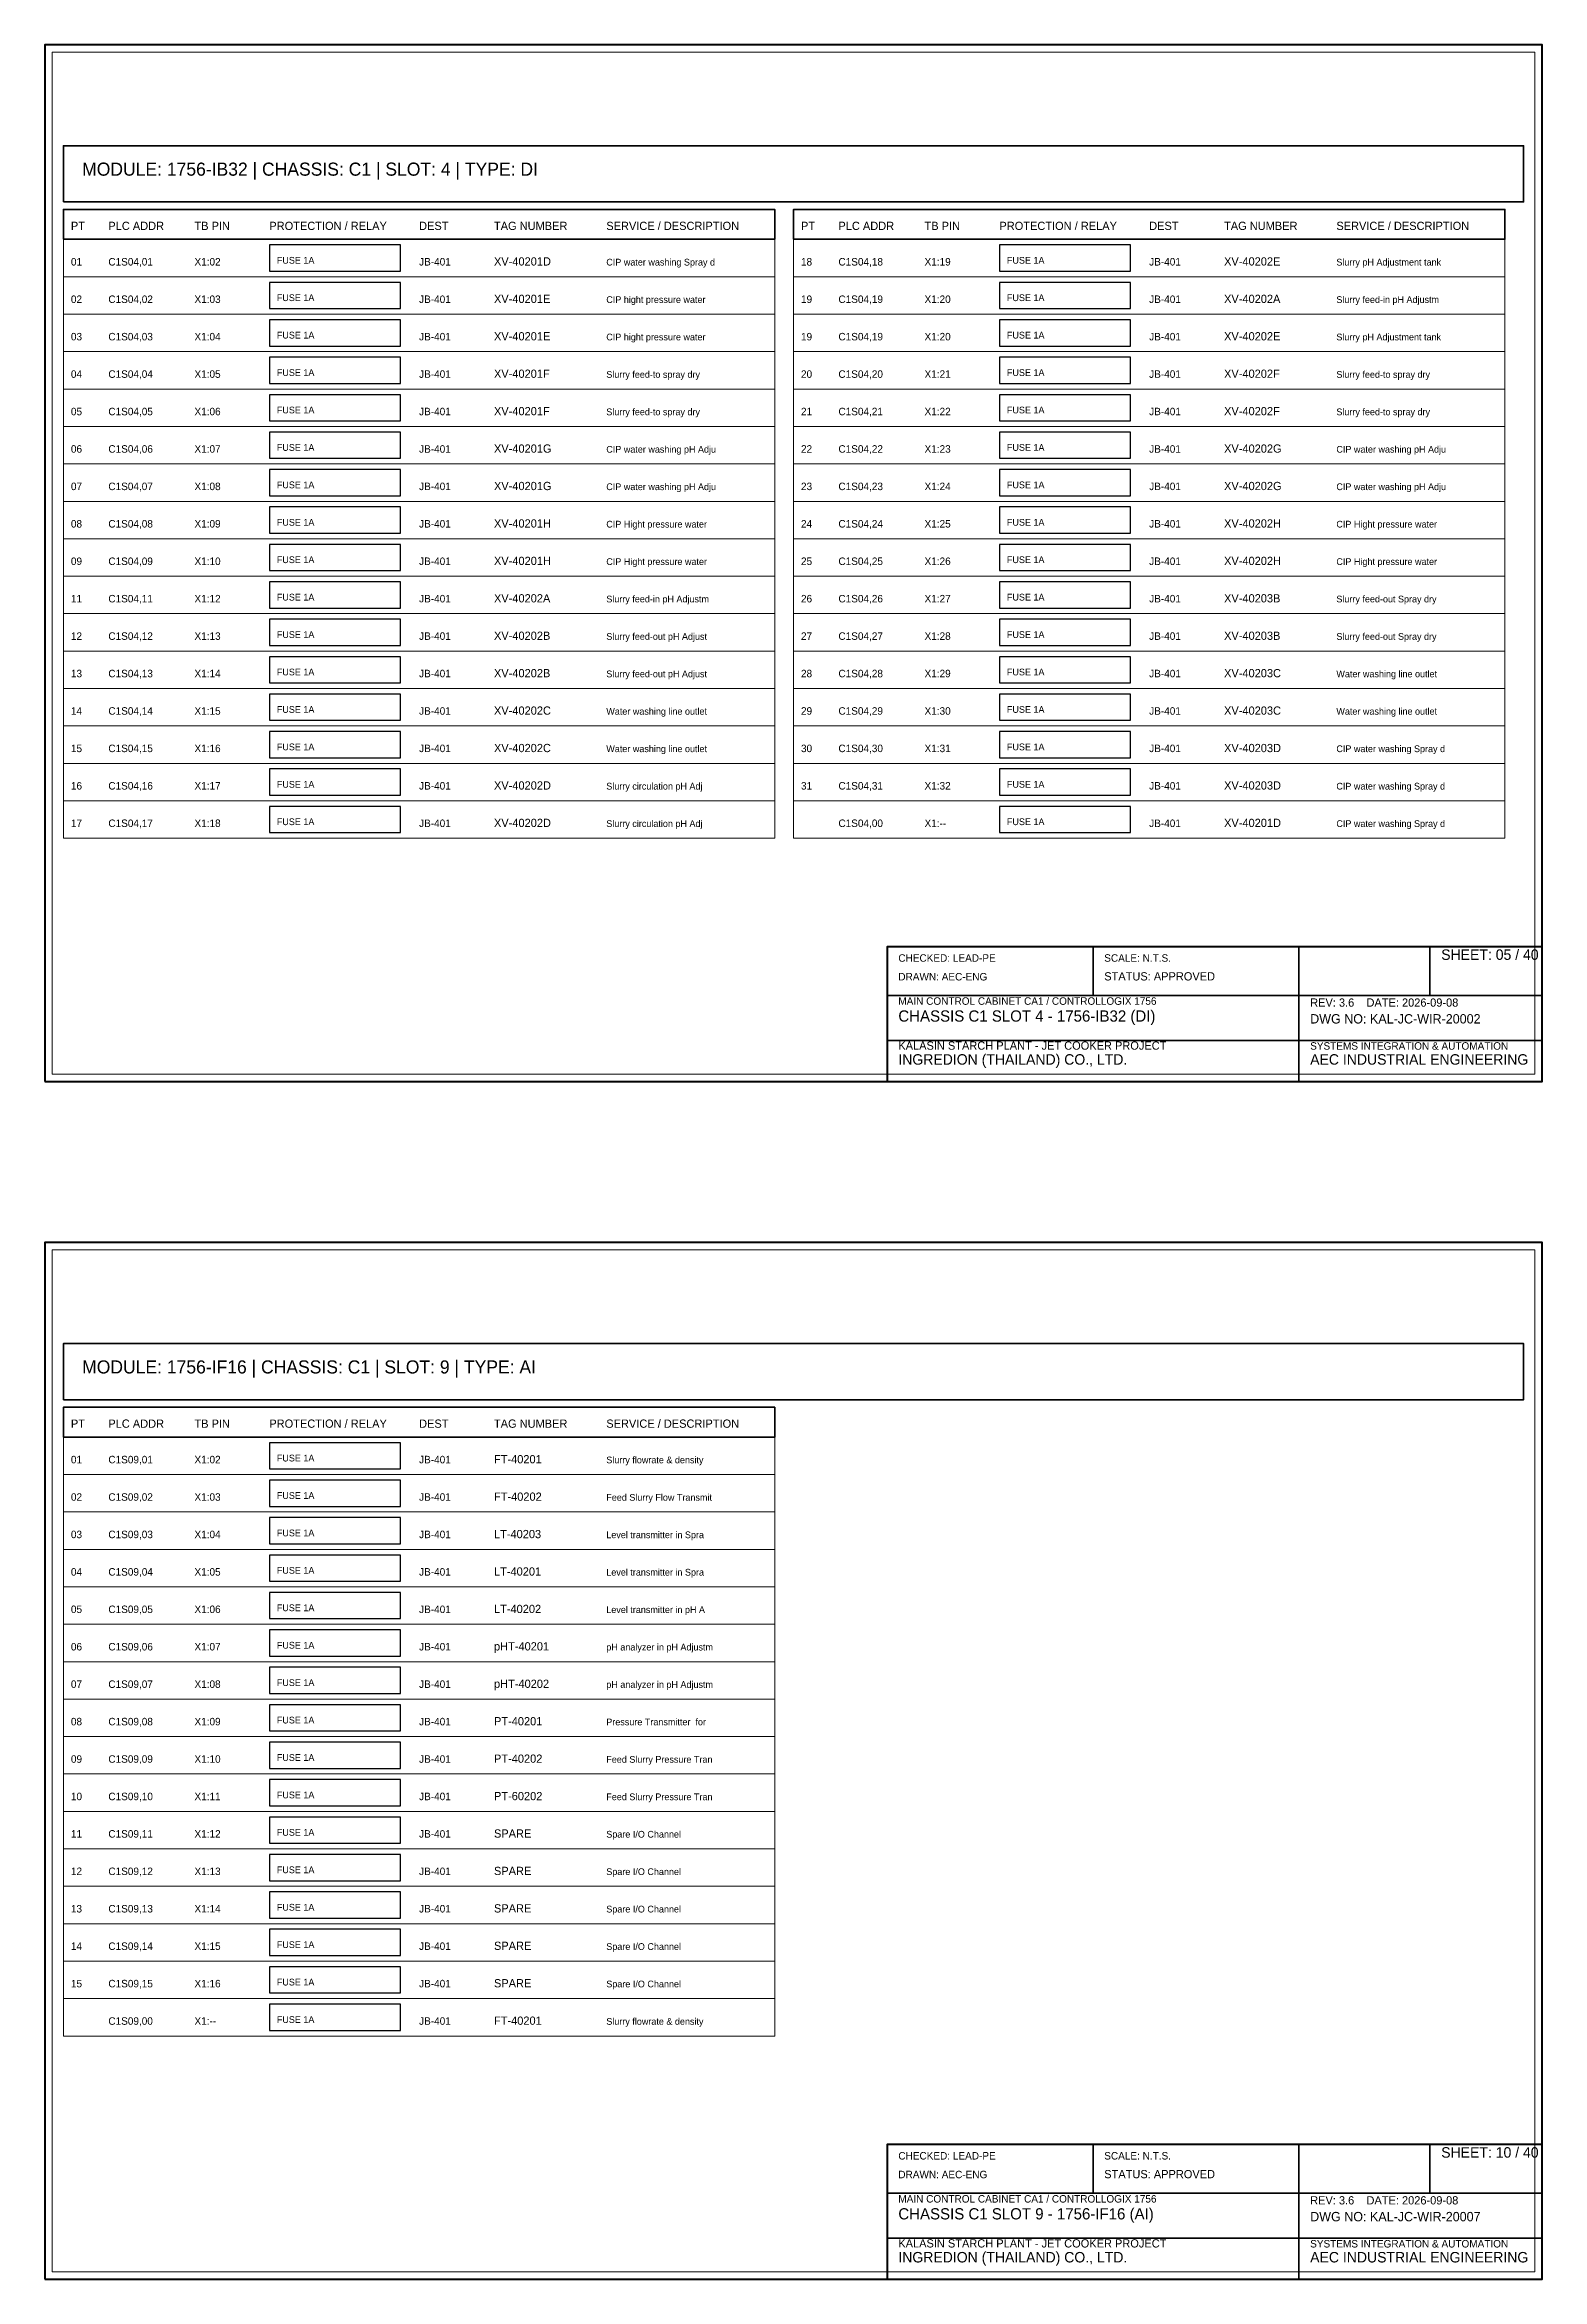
# Model space of a CAD drawing. Header units: millimetres. Extents: x 0 to 2200, y -2240 to 277.
# Drawn here: x 1800 to 2200, y -320 to 277 of the extents above; entities that cross this region are included whole.
import ezdxf

# ---------------------------------------------------------------- set-up
doc = ezdxf.new("R2010")
doc.units = ezdxf.units.MM
for name, color, linetype, lineweight in [('0_BORDER', 7, 'Continuous', 70), ('0_TITLE_BLOCK', 4, 'Continuous', 35), ('IE-CABLE', 6, 'Continuous', 25), ('IE-EQUIP', 2, 'Continuous', 35), ('IE-WIRE', 1, 'Continuous', 25), ('NOTATIONS', 8, 'Continuous', 18), ('TER', 3, 'Continuous', 35), ('TEXTS', 7, 'Continuous', 25)]:
    doc.layers.add(name, color=color, linetype=linetype, lineweight=lineweight)

msp = doc.modelspace()

# ---------------------------------------------------------------- linework, layer by layer
at = {"layer": '0_BORDER'}
for points in [[(1800, 0), (2200, 0), (2200, 277), (1800, 277)], [(2025, 0), (2200, 0), (2200, 36), (2025, 36)], [(1800, -320), (2200, -320), (2200, -43), (1800, -43)], [(2025, -320), (2200, -320), (2200, -284), (2025, -284)]]:
    msp.add_lwpolyline(points, close=True, dxfattribs=at)
at = {"layer": '0_TITLE_BLOCK'}
for p, q in [((2080, 23), (2080, 36)), ((2135, 23), (2135, 36)), ((2170, 23), (2170, 36)), ((2025, 23), (2200, 23)), ((2135, 0), (2135, 23)), ((2025, 11), (2200, 11)), ((2080, -297), (2080, -284)), ((2135, -297), (2135, -284)), ((2170, -297), (2170, -284)), ((2025, -297), (2200, -297)), ((2135, -320), (2135, -297)), ((2025, -309), (2200, -309))]:
    msp.add_line(p, q, dxfattribs=at)
for points in [[(1805, 225), (1995, 225), (1995, 233), (1805, 233)], [(2000, 225), (2190, 225), (2190, 233), (2000, 233)], [(1805, -95), (1995, -95), (1995, -87), (1805, -87)]]:
    msp.add_lwpolyline(points, close=True, dxfattribs=at)
at = {"layer": 'IE-EQUIP'}
for points in [[(1805, 235), (2195, 235), (2195, 250), (1805, 250)], [(1805, -85), (2195, -85), (2195, -70), (1805, -70)]]:
    msp.add_lwpolyline(points, close=True, dxfattribs=at)
at = {"layer": 'IE-WIRE'}
for points in [[(1860, 216.5), (1895, 216.5), (1895, 223.5), (1860, 223.5)], [(2055, 216.5), (2090, 216.5), (2090, 223.5), (2055, 223.5)], [(1860, 206.5), (1895, 206.5), (1895, 213.5), (1860, 213.5)], [(2055, 206.5), (2090, 206.5), (2090, 213.5), (2055, 213.5)], [(1860, 196.5), (1895, 196.5), (1895, 203.5), (1860, 203.5)], [(2055, 196.5), (2090, 196.5), (2090, 203.5), (2055, 203.5)], [(1860, 186.5), (1895, 186.5), (1895, 193.5), (1860, 193.5)], [(2055, 186.5), (2090, 186.5), (2090, 193.5), (2055, 193.5)], [(1860, 176.5), (1895, 176.5), (1895, 183.5), (1860, 183.5)], [(2055, 176.5), (2090, 176.5), (2090, 183.5), (2055, 183.5)], [(1860, 166.5), (1895, 166.5), (1895, 173.5), (1860, 173.5)], [(2055, 166.5), (2090, 166.5), (2090, 173.5), (2055, 173.5)], [(1860, 156.5), (1895, 156.5), (1895, 163.5), (1860, 163.5)], [(2055, 156.5), (2090, 156.5), (2090, 163.5), (2055, 163.5)], [(1860, 146.5), (1895, 146.5), (1895, 153.5), (1860, 153.5)], [(2055, 146.5), (2090, 146.5), (2090, 153.5), (2055, 153.5)], [(1860, 136.5), (1895, 136.5), (1895, 143.5), (1860, 143.5)], [(2055, 136.5), (2090, 136.5), (2090, 143.5), (2055, 143.5)], [(1860, 126.5), (1895, 126.5), (1895, 133.5), (1860, 133.5)], [(2055, 126.5), (2090, 126.5), (2090, 133.5), (2055, 133.5)], [(1860, 116.5), (1895, 116.5), (1895, 123.5), (1860, 123.5)], [(2055, 116.5), (2090, 116.5), (2090, 123.5), (2055, 123.5)], [(1860, 106.5), (1895, 106.5), (1895, 113.5), (1860, 113.5)], [(2055, 106.5), (2090, 106.5), (2090, 113.5), (2055, 113.5)], [(1860, 96.5), (1895, 96.5), (1895, 103.5), (1860, 103.5)], [(2055, 96.5), (2090, 96.5), (2090, 103.5), (2055, 103.5)], [(1860, 86.5), (1895, 86.5), (1895, 93.5), (1860, 93.5)], [(2055, 86.5), (2090, 86.5), (2090, 93.5), (2055, 93.5)], [(1860, 76.5), (1895, 76.5), (1895, 83.5), (1860, 83.5)], [(2055, 76.5), (2090, 76.5), (2090, 83.5), (2055, 83.5)], [(1860, 66.5), (1895, 66.5), (1895, 73.5), (1860, 73.5)], [(2055, 66.5), (2090, 66.5), (2090, 73.5), (2055, 73.5)], [(1860, -103.5), (1895, -103.5), (1895, -96.5), (1860, -96.5)], [(1860, -113.5), (1895, -113.5), (1895, -106.5), (1860, -106.5)], [(1860, -123.5), (1895, -123.5), (1895, -116.5), (1860, -116.5)], [(1860, -133.5), (1895, -133.5), (1895, -126.5), (1860, -126.5)], [(1860, -143.5), (1895, -143.5), (1895, -136.5), (1860, -136.5)], [(1860, -153.5), (1895, -153.5), (1895, -146.5), (1860, -146.5)], [(1860, -163.5), (1895, -163.5), (1895, -156.5), (1860, -156.5)], [(1860, -173.5), (1895, -173.5), (1895, -166.5), (1860, -166.5)], [(1860, -183.5), (1895, -183.5), (1895, -176.5), (1860, -176.5)], [(1860, -193.5), (1895, -193.5), (1895, -186.5), (1860, -186.5)], [(1860, -203.5), (1895, -203.5), (1895, -196.5), (1860, -196.5)], [(1860, -213.5), (1895, -213.5), (1895, -206.5), (1860, -206.5)], [(1860, -223.5), (1895, -223.5), (1895, -216.5), (1860, -216.5)], [(1860, -233.5), (1895, -233.5), (1895, -226.5), (1860, -226.5)], [(1860, -243.5), (1895, -243.5), (1895, -236.5), (1860, -236.5)], [(1860, -253.5), (1895, -253.5), (1895, -246.5), (1860, -246.5)]]:
    msp.add_lwpolyline(points, close=True, dxfattribs=at)
at = {"layer": 'NOTATIONS'}
for points in [[(1802, 2), (2198, 2), (2198, 275), (1802, 275)], [(1805, 215), (1995, 215), (1995, 225), (1805, 225)], [(2000, 215), (2190, 215), (2190, 225), (2000, 225)], [(1805, 205), (1995, 205), (1995, 215), (1805, 215)], [(2000, 205), (2190, 205), (2190, 215), (2000, 215)], [(1805, 195), (1995, 195), (1995, 205), (1805, 205)], [(2000, 195), (2190, 195), (2190, 205), (2000, 205)], [(1805, 185), (1995, 185), (1995, 195), (1805, 195)], [(2000, 185), (2190, 185), (2190, 195), (2000, 195)], [(1805, 175), (1995, 175), (1995, 185), (1805, 185)], [(2000, 175), (2190, 175), (2190, 185), (2000, 185)], [(1805, 165), (1995, 165), (1995, 175), (1805, 175)], [(2000, 165), (2190, 165), (2190, 175), (2000, 175)], [(1805, 155), (1995, 155), (1995, 165), (1805, 165)], [(2000, 155), (2190, 155), (2190, 165), (2000, 165)], [(1805, 145), (1995, 145), (1995, 155), (1805, 155)], [(2000, 145), (2190, 145), (2190, 155), (2000, 155)], [(1805, 135), (1995, 135), (1995, 145), (1805, 145)], [(2000, 135), (2190, 135), (2190, 145), (2000, 145)], [(1805, 125), (1995, 125), (1995, 135), (1805, 135)], [(2000, 125), (2190, 125), (2190, 135), (2000, 135)], [(1805, 115), (1995, 115), (1995, 125), (1805, 125)], [(2000, 115), (2190, 115), (2190, 125), (2000, 125)], [(1805, 105), (1995, 105), (1995, 115), (1805, 115)], [(2000, 105), (2190, 105), (2190, 115), (2000, 115)], [(1805, 95), (1995, 95), (1995, 105), (1805, 105)], [(2000, 95), (2190, 95), (2190, 105), (2000, 105)], [(1805, 85), (1995, 85), (1995, 95), (1805, 95)], [(2000, 85), (2190, 85), (2190, 95), (2000, 95)], [(1805, 75), (1995, 75), (1995, 85), (1805, 85)], [(2000, 75), (2190, 75), (2190, 85), (2000, 85)], [(1805, 65), (1995, 65), (1995, 75), (1805, 75)], [(2000, 65), (2190, 65), (2190, 75), (2000, 75)], [(1802, -318), (2198, -318), (2198, -45), (1802, -45)], [(1805, -105), (1995, -105), (1995, -95), (1805, -95)], [(1805, -115), (1995, -115), (1995, -105), (1805, -105)], [(1805, -125), (1995, -125), (1995, -115), (1805, -115)], [(1805, -135), (1995, -135), (1995, -125), (1805, -125)], [(1805, -145), (1995, -145), (1995, -135), (1805, -135)], [(1805, -155), (1995, -155), (1995, -145), (1805, -145)], [(1805, -165), (1995, -165), (1995, -155), (1805, -155)], [(1805, -175), (1995, -175), (1995, -165), (1805, -165)], [(1805, -185), (1995, -185), (1995, -175), (1805, -175)], [(1805, -195), (1995, -195), (1995, -185), (1805, -185)], [(1805, -205), (1995, -205), (1995, -195), (1805, -195)], [(1805, -215), (1995, -215), (1995, -205), (1805, -205)], [(1805, -225), (1995, -225), (1995, -215), (1805, -215)], [(1805, -235), (1995, -235), (1995, -225), (1805, -225)], [(1805, -245), (1995, -245), (1995, -235), (1805, -235)], [(1805, -255), (1995, -255), (1995, -245), (1805, -245)]]:
    msp.add_lwpolyline(points, close=True, dxfattribs=at)

# ---------------------------------------------------------------- texts
at = {"layer": '0_TITLE_BLOCK'}
for s, height, p in [('MODULE: 1756-IB32 | CHASSIS: C1 | SLOT: 4 | TYPE: DI', 3.5, (1810, 242)), ('PT', 2.2, (1807, 227.5)), ('PLC ADDR', 2.2, (1817, 227.5)), ('TB PIN', 2.2, (1840, 227.5)), ('PROTECTION / RELAY', 2.2, (1860, 227.5)), ('DEST', 2.2, (1900, 227.5)), ('TAG NUMBER', 2.2, (1920, 227.5)), ('SERVICE / DESCRIPTION', 2.2, (1950, 227.5)), ('PT', 2.2, (2002, 227.5)), ('PLC ADDR', 2.2, (2012, 227.5)), ('TB PIN', 2.2, (2035, 227.5)), ('PROTECTION / RELAY', 2.2, (2055, 227.5)), ('DEST', 2.2, (2095, 227.5)), ('TAG NUMBER', 2.2, (2115, 227.5)), ('SERVICE / DESCRIPTION', 2.2, (2145, 227.5)), ('SHEET: 05 / 40', 2.8, (2173, 32.5)), ('STATUS: APPROVED', 2.2, (2083, 27)), ('CHASSIS C1 SLOT 4 - 1756-IB32 (DI)', 3, (2028, 16)), ('INGREDION (THAILAND) CO., LTD.', 2.8, (2028, 4.5)), ('AEC INDUSTRIAL ENGINEERING', 2.8, (2138, 4.5)), ('MODULE: 1756-IF16 | CHASSIS: C1 | SLOT: 9 | TYPE: AI', 3.5, (1810, -78)), ('PT', 2.2, (1807, -92.5)), ('PLC ADDR', 2.2, (1817, -92.5)), ('TB PIN', 2.2, (1840, -92.5)), ('PROTECTION / RELAY', 2.2, (1860, -92.5)), ('DEST', 2.2, (1900, -92.5)), ('TAG NUMBER', 2.2, (1920, -92.5)), ('SERVICE / DESCRIPTION', 2.2, (1950, -92.5)), ('SHEET: 10 / 40', 2.8, (2173, -287.5)), ('STATUS: APPROVED', 2.2, (2083, -293)), ('CHASSIS C1 SLOT 9 - 1756-IF16 (AI)', 3, (2028, -304)), ('INGREDION (THAILAND) CO., LTD.', 2.8, (2028, -315.5)), ('AEC INDUSTRIAL ENGINEERING', 2.8, (2138, -315.5))]:
    msp.add_text(s, height=height, dxfattribs=at).set_placement(p)
at = {"layer": 'IE-CABLE'}
for p in [(1900, 218), (2095, 218), (1900, 208), (2095, 208), (1900, 198), (2095, 198), (1900, 188), (2095, 188), (1900, 178), (2095, 178), (1900, 168), (2095, 168), (1900, 158), (2095, 158), (1900, 148), (2095, 148), (1900, 138), (2095, 138), (1900, 128), (2095, 128), (1900, 118), (2095, 118), (1900, 108), (2095, 108), (1900, 98), (2095, 98), (1900, 88), (2095, 88), (1900, 78), (2095, 78), (1900, 68), (2095, 68), (1900, -102), (1900, -112), (1900, -122), (1900, -132), (1900, -142), (1900, -152), (1900, -162), (1900, -172), (1900, -182), (1900, -192), (1900, -202), (1900, -212), (1900, -222), (1900, -232), (1900, -242), (1900, -252)]:
    msp.add_text('JB-401', height=2, dxfattribs=at).set_placement(p)
at = {"layer": 'IE-WIRE'}
for p in [(1862, 218.5), (2057, 218.5), (1862, 208.5), (2057, 208.5), (1862, 198.5), (2057, 198.5), (1862, 188.5), (2057, 188.5), (1862, 178.5), (2057, 178.5), (1862, 168.5), (2057, 168.5), (1862, 158.5), (2057, 158.5), (1862, 148.5), (2057, 148.5), (1862, 138.5), (2057, 138.5), (1862, 128.5), (2057, 128.5), (1862, 118.5), (2057, 118.5), (1862, 108.5), (2057, 108.5), (1862, 98.5), (2057, 98.5), (1862, 88.5), (2057, 88.5), (1862, 78.5), (2057, 78.5), (1862, 68.5), (2057, 68.5), (1862, -101.5), (1862, -111.5), (1862, -121.5), (1862, -131.5), (1862, -141.5), (1862, -151.5), (1862, -161.5), (1862, -171.5), (1862, -181.5), (1862, -191.5), (1862, -201.5), (1862, -211.5), (1862, -221.5), (1862, -231.5), (1862, -241.5), (1862, -251.5)]:
    msp.add_text('FUSE 1A', height=1.8, dxfattribs=at).set_placement(p)
at = {"layer": 'TER'}
for s, p in [('X1:02', (1840, 218)), ('X1:19', (2035, 218)), ('X1:03', (1840, 208)), ('X1:20', (2035, 208)), ('X1:04', (1840, 198)), ('X1:20', (2035, 198)), ('X1:05', (1840, 188)), ('X1:21', (2035, 188)), ('X1:06', (1840, 178)), ('X1:22', (2035, 178)), ('X1:07', (1840, 168)), ('X1:23', (2035, 168)), ('X1:08', (1840, 158)), ('X1:24', (2035, 158)), ('X1:09', (1840, 148)), ('X1:25', (2035, 148)), ('X1:10', (1840, 138)), ('X1:26', (2035, 138)), ('X1:12', (1840, 128)), ('X1:27', (2035, 128)), ('X1:13', (1840, 118)), ('X1:28', (2035, 118)), ('X1:14', (1840, 108)), ('X1:29', (2035, 108)), ('X1:15', (1840, 98)), ('X1:30', (2035, 98)), ('X1:16', (1840, 88)), ('X1:31', (2035, 88)), ('X1:17', (1840, 78)), ('X1:32', (2035, 78)), ('X1:18', (1840, 68)), ('X1:--', (2035, 68)), ('X1:02', (1840, -102)), ('X1:03', (1840, -112)), ('X1:04', (1840, -122)), ('X1:05', (1840, -132)), ('X1:06', (1840, -142)), ('X1:07', (1840, -152)), ('X1:08', (1840, -162)), ('X1:09', (1840, -172)), ('X1:10', (1840, -182)), ('X1:11', (1840, -192)), ('X1:12', (1840, -202)), ('X1:13', (1840, -212)), ('X1:14', (1840, -222)), ('X1:15', (1840, -232)), ('X1:16', (1840, -242)), ('X1:--', (1840, -252))]:
    msp.add_text(s, height=2, dxfattribs=at).set_placement(p)
at = {"layer": 'TEXTS'}
for s, height, p in [('01', 2, (1807, 218)), ('C1S04,01', 2, (1817, 218)), ('XV-40201D', 2.2, (1920, 218)), ('CIP water washing Spray d', 1.8, (1950, 218)), ('18', 2, (2002, 218)), ('C1S04,18', 2, (2012, 218)), ('XV-40202E', 2.2, (2115, 218)), ('Slurry pH Adjustment tank', 1.8, (2145, 218)), ('02', 2, (1807, 208)), ('C1S04,02', 2, (1817, 208)), ('XV-40201E', 2.2, (1920, 208)), ('CIP hight pressure water ', 1.8, (1950, 208)), ('19', 2, (2002, 208)), ('C1S04,19', 2, (2012, 208)), ('XV-40202A', 2.2, (2115, 208)), ('Slurry feed-in pH Adjustm', 1.8, (2145, 208)), ('03', 2, (1807, 198)), ('C1S04,03', 2, (1817, 198)), ('XV-40201E', 2.2, (1920, 198)), ('CIP hight pressure water ', 1.8, (1950, 198)), ('19', 2, (2002, 198)), ('C1S04,19', 2, (2012, 198)), ('XV-40202E', 2.2, (2115, 198)), ('Slurry pH Adjustment tank', 1.8, (2145, 198)), ('04', 2, (1807, 188)), ('C1S04,04', 2, (1817, 188)), ('XV-40201F', 2.2, (1920, 188)), ('Slurry feed-to spray dry ', 1.8, (1950, 188)), ('20', 2, (2002, 188)), ('C1S04,20', 2, (2012, 188)), ('XV-40202F', 2.2, (2115, 188)), ('Slurry feed-to spray dry ', 1.8, (2145, 188)), ('05', 2, (1807, 178)), ('C1S04,05', 2, (1817, 178)), ('XV-40201F', 2.2, (1920, 178)), ('Slurry feed-to spray dry ', 1.8, (1950, 178)), ('21', 2, (2002, 178)), ('C1S04,21', 2, (2012, 178)), ('XV-40202F', 2.2, (2115, 178)), ('Slurry feed-to spray dry ', 1.8, (2145, 178)), ('06', 2, (1807, 168)), ('C1S04,06', 2, (1817, 168)), ('XV-40201G', 2.2, (1920, 168)), ('CIP water washing pH Adju', 1.8, (1950, 168)), ('22', 2, (2002, 168)), ('C1S04,22', 2, (2012, 168)), ('XV-40202G', 2.2, (2115, 168)), ('CIP water washing pH Adju', 1.8, (2145, 168)), ('07', 2, (1807, 158)), ('C1S04,07', 2, (1817, 158)), ('XV-40201G', 2.2, (1920, 158)), ('CIP water washing pH Adju', 1.8, (1950, 158)), ('23', 2, (2002, 158)), ('C1S04,23', 2, (2012, 158)), ('XV-40202G', 2.2, (2115, 158)), ('CIP water washing pH Adju', 1.8, (2145, 158)), ('08', 2, (1807, 148)), ('C1S04,08', 2, (1817, 148)), ('XV-40201H', 2.2, (1920, 148)), ('CIP Hight pressure water ', 1.8, (1950, 148)), ('24', 2, (2002, 148)), ('C1S04,24', 2, (2012, 148)), ('XV-40202H', 2.2, (2115, 148)), ('CIP Hight pressure water ', 1.8, (2145, 148)), ('09', 2, (1807, 138)), ('C1S04,09', 2, (1817, 138)), ('XV-40201H', 2.2, (1920, 138)), ('CIP Hight pressure water ', 1.8, (1950, 138)), ('25', 2, (2002, 138)), ('C1S04,25', 2, (2012, 138)), ('XV-40202H', 2.2, (2115, 138)), ('CIP Hight pressure water ', 1.8, (2145, 138)), ('11', 2, (1807, 128)), ('C1S04,11', 2, (1817, 128)), ('XV-40202A', 2.2, (1920, 128)), ('Slurry feed-in pH Adjustm', 1.8, (1950, 128)), ('26', 2, (2002, 128)), ('C1S04,26', 2, (2012, 128)), ('XV-40203B', 2.2, (2115, 128)), ('Slurry feed-out Spray dry', 1.8, (2145, 128)), ('12', 2, (1807, 118)), ('C1S04,12', 2, (1817, 118)), ('XV-40202B', 2.2, (1920, 118)), ('Slurry feed-out pH Adjust', 1.8, (1950, 118)), ('27', 2, (2002, 118)), ('C1S04,27', 2, (2012, 118)), ('XV-40203B', 2.2, (2115, 118)), ('Slurry feed-out Spray dry', 1.8, (2145, 118)), ('13', 2, (1807, 108)), ('C1S04,13', 2, (1817, 108)), ('XV-40202B', 2.2, (1920, 108)), ('Slurry feed-out pH Adjust', 1.8, (1950, 108)), ('28', 2, (2002, 108)), ('C1S04,28', 2, (2012, 108)), ('XV-40203C', 2.2, (2115, 108)), ('Water washing line outlet', 1.8, (2145, 108)), ('14', 2, (1807, 98)), ('C1S04,14', 2, (1817, 98)), ('XV-40202C', 2.2, (1920, 98)), ('Water washing line outlet', 1.8, (1950, 98)), ('29', 2, (2002, 98)), ('C1S04,29', 2, (2012, 98)), ('XV-40203C', 2.2, (2115, 98)), ('Water washing line outlet', 1.8, (2145, 98)), ('15', 2, (1807, 88)), ('C1S04,15', 2, (1817, 88)), ('XV-40202C', 2.2, (1920, 88)), ('Water washing line outlet', 1.8, (1950, 88)), ('30', 2, (2002, 88)), ('C1S04,30', 2, (2012, 88)), ('XV-40203D', 2.2, (2115, 88)), ('CIP water washing Spray d', 1.8, (2145, 88)), ('16', 2, (1807, 78)), ('C1S04,16', 2, (1817, 78)), ('XV-40202D', 2.2, (1920, 78)), ('Slurry circulation pH Adj', 1.8, (1950, 78)), ('31', 2, (2002, 78)), ('C1S04,31', 2, (2012, 78)), ('XV-40203D', 2.2, (2115, 78)), ('CIP water washing Spray d', 1.8, (2145, 78)), ('17', 2, (1807, 68)), ('C1S04,17', 2, (1817, 68)), ('XV-40202D', 2.2, (1920, 68)), ('Slurry circulation pH Adj', 1.8, (1950, 68)), ('C1S04,00', 2, (2012, 68)), ('XV-40201D', 2.2, (2115, 68)), ('CIP water washing Spray d', 1.8, (2145, 68)), ('CHECKED: LEAD-PE', 2, (2028, 32)), ('SCALE: N.T.S.', 2, (2083, 32)), ('DRAWN: AEC-ENG', 2, (2028, 27)), ('MAIN CONTROL CABINET CA1 / CONTROLLOGIX 1756', 2, (2028, 20.5)), ('REV: 3.6    DATE: 2026-09-08', 2.2, (2138, 20)), ('DWG NO: KAL-JC-WIR-20002', 2.5, (2138, 15.5)), ('KALASIN STARCH PLANT - JET COOKER PROJECT', 2.2, (2028, 8.5)), ('SYSTEMS INTEGRATION & AUTOMATION', 2, (2138, 8.5)), ('01', 2, (1807, -102)), ('C1S09,01', 2, (1817, -102)), ('FT-40201', 2.2, (1920, -102)), ('Slurry flowrate & density', 1.8, (1950, -102)), ('02', 2, (1807, -112)), ('C1S09,02', 2, (1817, -112)), ('FT-40202', 2.2, (1920, -112)), ('Feed Slurry Flow Transmit', 1.8, (1950, -112)), ('03', 2, (1807, -122)), ('C1S09,03', 2, (1817, -122)), ('LT-40203', 2.2, (1920, -122)), ('Level transmitter in Spra', 1.8, (1950, -122)), ('04', 2, (1807, -132)), ('C1S09,04', 2, (1817, -132)), ('LT-40201', 2.2, (1920, -132)), ('Level transmitter in Spra', 1.8, (1950, -132)), ('05', 2, (1807, -142)), ('C1S09,05', 2, (1817, -142)), ('LT-40202', 2.2, (1920, -142)), ('Level transmitter in pH A', 1.8, (1950, -142)), ('06', 2, (1807, -152)), ('C1S09,06', 2, (1817, -152)), ('pHT-40201', 2.2, (1920, -152)), ('pH analyzer in pH Adjustm', 1.8, (1950, -152)), ('07', 2, (1807, -162)), ('C1S09,07', 2, (1817, -162)), ('pHT-40202', 2.2, (1920, -162)), ('pH analyzer in pH Adjustm', 1.8, (1950, -162)), ('08', 2, (1807, -172)), ('C1S09,08', 2, (1817, -172)), ('PT-40201', 2.2, (1920, -172)), ('Pressure Transmitter  for', 1.8, (1950, -172)), ('09', 2, (1807, -182)), ('C1S09,09', 2, (1817, -182)), ('PT-40202', 2.2, (1920, -182)), ('Feed Slurry Pressure Tran', 1.8, (1950, -182)), ('10', 2, (1807, -192)), ('C1S09,10', 2, (1817, -192)), ('PT-60202', 2.2, (1920, -192)), ('Feed Slurry Pressure Tran', 1.8, (1950, -192)), ('11', 2, (1807, -202)), ('C1S09,11', 2, (1817, -202)), ('SPARE', 2.2, (1920, -202)), ('Spare I/O Channel', 1.8, (1950, -202)), ('12', 2, (1807, -212)), ('C1S09,12', 2, (1817, -212)), ('SPARE', 2.2, (1920, -212)), ('Spare I/O Channel', 1.8, (1950, -212)), ('13', 2, (1807, -222)), ('C1S09,13', 2, (1817, -222)), ('SPARE', 2.2, (1920, -222)), ('Spare I/O Channel', 1.8, (1950, -222)), ('14', 2, (1807, -232)), ('C1S09,14', 2, (1817, -232)), ('SPARE', 2.2, (1920, -232)), ('Spare I/O Channel', 1.8, (1950, -232)), ('15', 2, (1807, -242)), ('C1S09,15', 2, (1817, -242)), ('SPARE', 2.2, (1920, -242)), ('Spare I/O Channel', 1.8, (1950, -242)), ('C1S09,00', 2, (1817, -252)), ('FT-40201', 2.2, (1920, -252)), ('Slurry flowrate & density', 1.8, (1950, -252)), ('CHECKED: LEAD-PE', 2, (2028, -288)), ('SCALE: N.T.S.', 2, (2083, -288)), ('DRAWN: AEC-ENG', 2, (2028, -293)), ('MAIN CONTROL CABINET CA1 / CONTROLLOGIX 1756', 2, (2028, -299.5)), ('REV: 3.6    DATE: 2026-09-08', 2.2, (2138, -300)), ('DWG NO: KAL-JC-WIR-20007', 2.5, (2138, -304.5)), ('KALASIN STARCH PLANT - JET COOKER PROJECT', 2.2, (2028, -311.5)), ('SYSTEMS INTEGRATION & AUTOMATION', 2, (2138, -311.5))]:
    msp.add_text(s, height=height, dxfattribs=at).set_placement(p)

doc.saveas('drawing.dxf')
